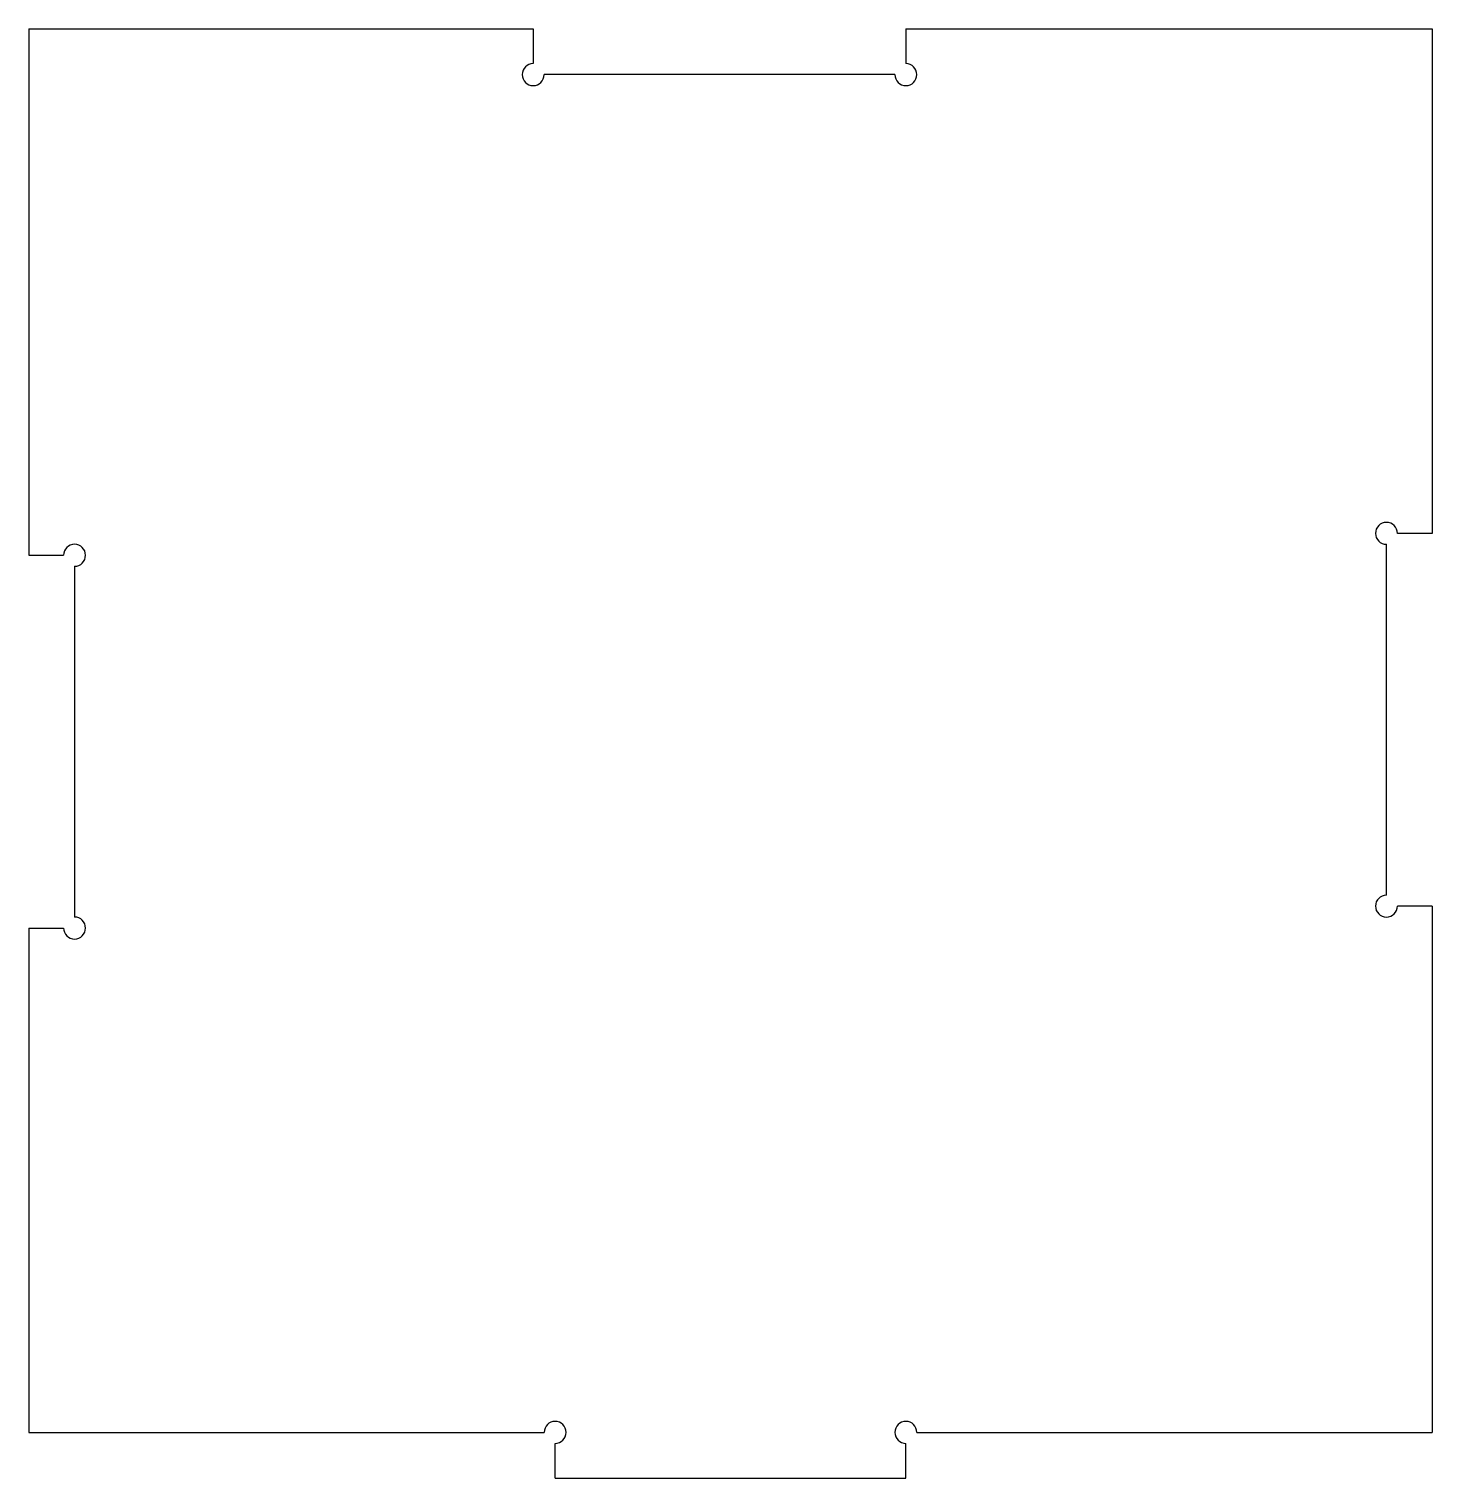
# Model space of a CAD drawing. Extents: x 0 to 2, y -2.06 to 0.
import ezdxf

# ---------------------------------------------------------------- set-up
doc = ezdxf.new("R2010")
doc.units = 0
doc.header["$MEASUREMENT"] = 0
doc.layers.add('VISIBLE', color=7, linetype='CONTINUOUS')

msp = doc.modelspace()

# ---------------------------------------------------------------- linework, layer by layer
at = {"layer": 'VISIBLE'}
for p, q in [((0, 0), (0.71875, 0)), ((0, 0), (0, -0.75)), ((0.71875, 0), (0.71875, -0.049375)), ((1.25, 0), (2, 0)), ((1.25, 0), (1.25, -0.049375)), ((2, 0), (2, -0.71875)), ((1.234375, -0.065), (0.734375, -0.065)), ((2, -0.71875), (1.950625, -0.71875)), ((1.935, -1.234375), (1.935, -0.734375)), ((0, -0.75), (0.049375, -0.75)), ((0.065, -0.765625), (0.065, -1.265625)), ((2, -1.25), (1.950625, -1.25)), ((2, -1.25), (2, -2)), ((0, -1.28125), (0.049375, -1.28125)), ((0, -1.28125), (0, -2)), ((0, -2), (0.734375, -2)), ((1.265625, -2), (2, -2)), ((0.75, -2.065), (0.75, -2.015625)), ((1.25, -2.065), (1.25, -2.015625)), ((0.75, -2.065), (1.25, -2.065))]:
    msp.add_line(p, q, dxfattribs=at)
for centre, start, end in [((0.71875, -0.065), 90, 0), ((1.25, -0.065), 180, 90), ((1.935, -0.71875), 0, 270), ((0.065, -0.75), 270, 180), ((1.935, -1.25), 90, 0), ((0.065, -1.28125), 180, 90), ((0.75, -2), 270, 180), ((1.25, -2), 0, 270)]:
    msp.add_arc(centre, 0.015625, start, end, dxfattribs=at)

doc.saveas('drawing.dxf')
